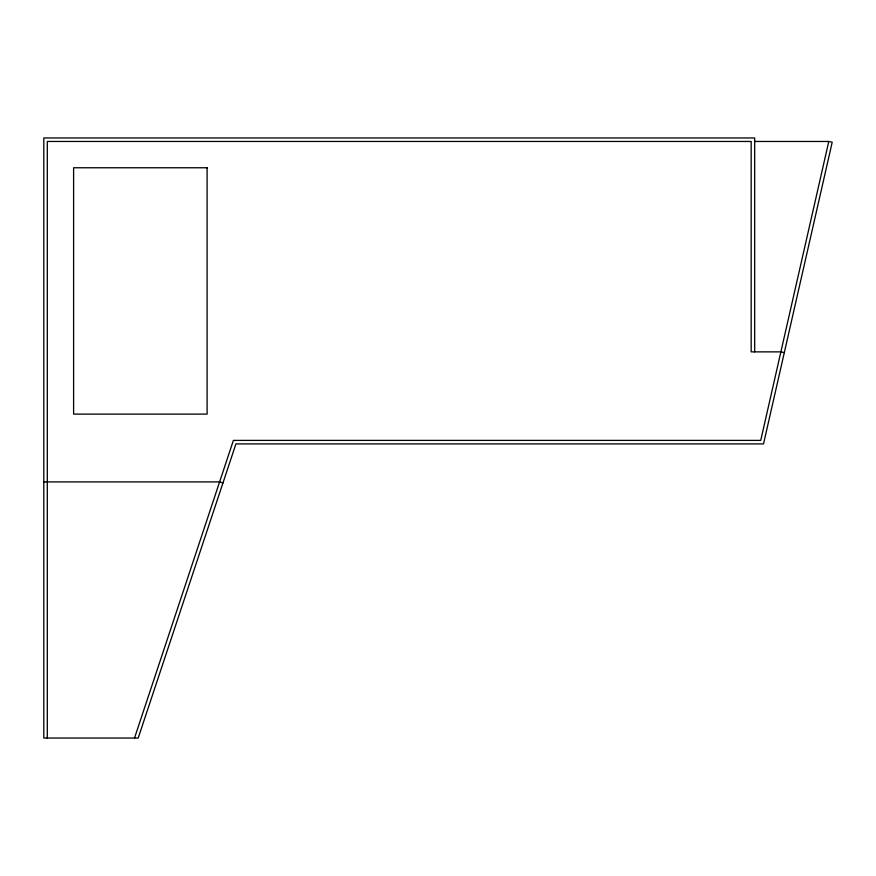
<?xml version="1.0" encoding="UTF-8"?>
<svg xmlns="http://www.w3.org/2000/svg" width="876" height="876" viewBox="0 0 876 876"><rect width="100%" height="100%" fill="white"/><g stroke="black" fill="none" stroke-linecap="round" stroke-linejoin="round"><path stroke-width="1.31" d="M754.674 351.867L754.674 137.959L43.8 137.959L43.8 738.041L138.2 738.041L235.929 443.902L763.522 443.902L832.2 142.24L828.784 141.463L760.729 440.398L233.399 440.398L134.51 738.041M754.882 141.463L828.784 141.463M43.8 481.91L219.613 481.91L222.931 483.015M784.305 352.645L780.888 351.867L751.17 351.867L751.17 141.463L47.304 141.463L47.304 738.041M207.108 167.765L73.606 167.765L73.606 414.107L207.108 414.107L207.108 167.765"/></g></svg>
